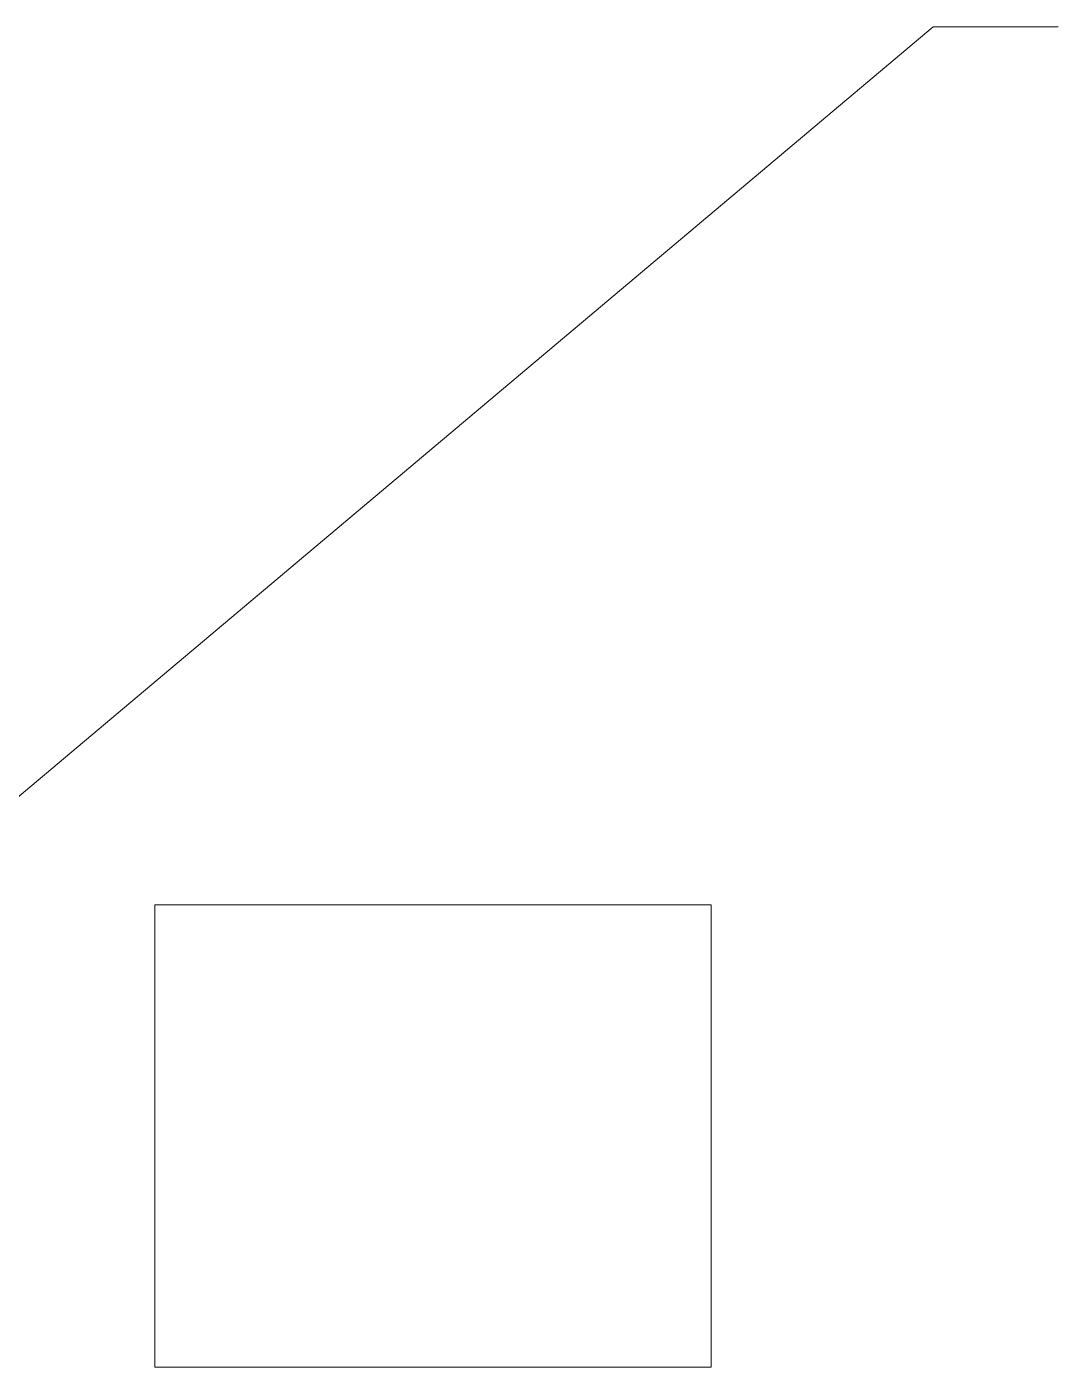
# Paper-space layout '01 Plans' of a CAD drawing. Header units: millimetres. Extents: x 5 to 415, y 7 to 290.
# Drawn here: x 116.5 to 133, y 201.55 to 223 of the extents above; entities that cross this region are included whole.
import ezdxf

# ---------------------------------------------------------------- set-up
doc = ezdxf.new("R2010")
doc.units = ezdxf.units.MM
doc.layers.add('DIMENSIONS', color=7, linetype='Continuous')
doc.layers.add('GEOMETRY', color=7, linetype='Continuous')

# ---------------------------------------------------------------- blocks, each defined once
blk = doc.blocks.new('SHEET_01')
at = {"layer": 'DIMENSIONS', "lineweight": 13}
for p, q in [((105.724, 201.724), (131, 223)), ((131, 223), (133, 223))]:
    blk.add_line(p, q, dxfattribs=at)
at = {"layer": 'GEOMETRY', "lineweight": 13}
for p, q in [((127.45, 208.95), (118.55, 208.95)), ((118.55, 208.95), (118.55, 201.55)), ((127.45, 208.95), (127.45, 201.55)), ((127.45, 201.55), (127.45, 208.95)), ((127.45, 208.95), (127.45, 208.95)), ((118.55, 201.55), (118.55, 201.617)), ((127.45, 201.55), (118.55, 201.55)), ((118.55, 201.55), (127.45, 201.55)), ((118.55, 201.55), (118.55, 201.55)), ((127.45, 201.55), (127.45, 201.55))]:
    blk.add_line(p, q, dxfattribs=at)

psp = doc.layouts.new('01 Plans')

# ---------------------------------------------------------------- block references
psp.add_blockref('SHEET_01', (0, 0))

doc.saveas('drawing.dxf')
